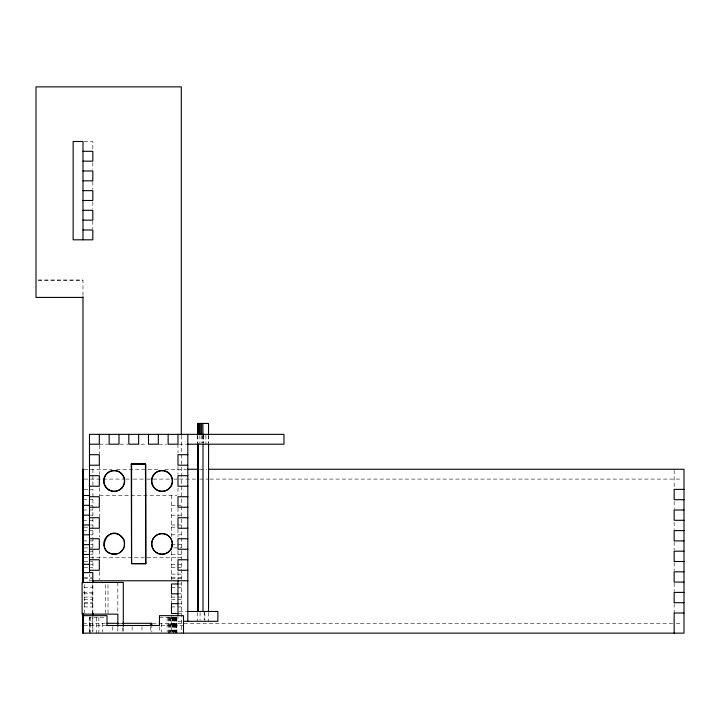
<?xml version="1.0" encoding="UTF-8"?>
<svg xmlns="http://www.w3.org/2000/svg" width="720" height="720" viewBox="0 0 720 720"><rect width="100%" height="100%" fill="white"/><g stroke="black" fill="none" stroke-linecap="round" stroke-linejoin="round"><path stroke-width="0.54" stroke-dasharray="3.6 2.7" d="M89.541 632.016L89.55 617.409L104.967 617.409M84.069 141.489L92.817 141.489L92.817 150.228M38.241 279.972L82.98 279.972L82.98 296.091M38.241 280.404L82.98 280.404M99.315 444.195L108.306 444.195M120.078 444.195L127.728 444.195M140.841 444.195L146.52 444.195M158.877 444.195L166.743 444.195M179.073 444.195L186.723 444.195M84.177 469.26L112.032 469.26M116.532 469.26L159.462 469.26M164.871 469.26L186.417 469.26M199.728 469.26L206.64 469.26M84.177 479.088L124.398 479.088M125.523 479.088L132.273 479.088M133.389 479.088L145.764 479.088M146.88 479.088L172.746 479.088M173.871 479.088L178.362 479.088M179.487 479.088L198.603 479.088M199.728 479.088L208.719 479.088M209.844 479.088L681.813 479.088M84.177 489.393L92.916 489.393L92.916 569.133M99.558 495.486L176.94 495.486M83.088 499.689L92.916 499.689M90.63 505.314L92.817 505.314M171.477 505.314L181.314 505.314L181.314 477.198M83.088 509.994L92.916 509.994M90.63 515.151L92.817 515.151M171.477 515.151L181.314 515.151M83.088 520.299L92.916 520.299M90.63 524.979L92.817 524.979M171.477 524.979L181.314 524.979M84.069 527.193L88.443 527.175M171.477 527.166L176.94 527.166M83.088 530.595L92.916 530.595M90.63 534.816L92.817 534.816M171.477 534.816L181.314 534.816M83.088 540.9L92.916 540.9M90.63 544.653L92.817 544.653M171.477 544.653L181.314 544.653M84.069 547.911L92.817 547.902M173.664 547.929L181.314 547.92M83.088 551.196L92.916 551.196M90.63 554.481L92.817 554.481M171.477 554.481L181.314 554.481M84.069 557.766L181.314 557.766M84.177 561.501L92.916 561.501M90.63 564.318L92.817 564.318M171.477 564.318L181.314 564.318M84.069 567.603L92.817 567.603M171.477 567.603L181.314 567.603M171.477 574.146L181.314 574.146M84.069 577.431L91.719 577.431M171.477 577.431L181.314 577.431M84.069 578.511L92.817 578.52M171.477 578.511L181.314 578.52M91.728 580.77L89.487 580.77L89.487 574.461M179.127 583.983L181.314 583.983M84.069 587.268L92.817 587.268M171.477 587.268L181.314 587.268M83.088 592.407L92.916 592.407M84.069 593.811L92.817 593.811M179.127 593.811L181.314 593.811M84.069 597.096L92.817 597.096M171.477 597.096L181.314 597.096M84.069 599.274L92.817 599.274M171.477 599.274L181.314 599.274M84.177 602.703L92.916 602.703M84.069 603.648L92.817 603.648M179.127 603.648L181.314 603.648M84.069 606.933L92.817 606.933M171.477 606.933L181.314 606.933M179.073 611.469L186.723 611.469M179.127 613.476L181.314 613.485M159.453 617.409L176.94 617.409M181.305 621.297L177.984 621.297L177.984 616.923M82.98 623.313L105.282 623.313M118.404 623.313L122.031 623.313M152.505 623.313L674.163 623.313M676.35 623.313L681.813 623.313M84.078 625.491L105.273 625.491M161.199 625.491L183.492 625.491M674.163 470.349L674.163 489.393M674.163 501.381L674.163 508.968M674.163 522.36L674.163 529.569M674.163 541.926L674.163 550.17M674.163 562.527L674.163 570.771M674.163 583.137L674.163 591.372M674.163 603.738L674.163 613.008M208.53 435.456L208.566 443.106M208.53 612.558L208.557 621.297M208.404 435.456L208.404 443.106M205.911 435.456L205.911 444.195M204.867 612.558L204.867 620.208M204.183 611.469L204.183 620.208M203.364 435.456L203.364 443.106M203.202 435.456L203.202 443.106M202.995 435.456L202.995 443.106M202.869 435.456L202.869 443.106M201.789 435.456L201.789 443.106M200.079 612.558L200.079 620.208M199.899 435.456L199.899 444.195M197.829 435.456L197.829 443.106M197.667 435.456L197.703 443.106M197.703 612.558L197.667 621.297M181.314 435.573L181.314 476.397M181.314 506.412L181.314 633.141M177.984 444.195L177.984 453.15M177.984 466.587L177.984 474.417M177.984 487.854L177.984 494.568M177.984 508.005L177.984 516.96M177.984 529.272L177.984 537.111M177.984 550.539L177.984 558.378M177.984 571.815L177.984 579.645M176.85 617.409L176.94 633.141M176.751 617.409L176.751 633.141M176.607 617.409L176.607 632.016M176.418 617.409L176.418 632.016M176.193 617.409L176.193 633.141M175.923 617.409L175.923 633.141M175.734 617.409L175.734 633.141M175.284 617.409L175.284 632.016M174.915 617.409L174.915 632.016M174.501 617.409L174.501 632.016M174.06 617.409L174.06 632.016M173.592 617.409L173.592 633.141M173.097 617.409L173.097 633.141M172.575 617.409L172.575 632.016M172.035 617.409L172.035 632.016M171.477 495.486L171.477 536.652M171.477 551.205L171.477 579.987M171.477 594.423L171.477 603.648M171.477 615.123L171.468 633.141M170.883 617.409L170.883 633.141M170.28 617.409L170.28 632.016M169.668 617.409L169.668 633.141M169.038 617.409L169.038 633.141M168.408 617.409L168.408 633.141M167.13 617.409L167.13 632.016M161.649 623.313L161.649 632.052M159.453 626.589L159.453 632.052M151.812 624.402L151.812 632.052M150.696 626.589L150.696 632.052M141.975 626.589L141.975 632.052M132.147 626.589L132.147 632.052M123.3 627.633L123.3 632.043M122.31 627.678L122.292 633.141M117.837 582.444L117.837 613.035M117.837 627.552L117.837 632.025M112.482 626.589L112.482 632.052M108 584.631L108 614.133M105.435 584.631L105.435 614.133M102.645 623.313L102.645 632.052M99.315 445.248L99.315 453.654M99.315 465.21L99.315 474.417M99.315 487.647L99.315 495.495M99.315 508.005L99.315 516.96M99.315 529.155L99.315 537.111M99.315 550.476L99.315 558.378M99.315 571.788L99.315 579.645M98.874 617.409L98.874 633.141M96.552 617.409L96.552 633.141M92.817 162.558L92.817 169.299M92.817 181.665L92.817 189.531M92.817 201.888L92.817 208.629M92.817 220.995L92.817 228.861M92.916 469.26L92.916 487.152M92.817 615.123L92.916 632.052M92.79 617.796L92.79 632.052M90.738 617.409L90.729 633.141M89.541 617.409L89.523 633.141M84.672 584.631L84.672 614.133M92.817 613.314L92.817 583.704L92.79 613.395"/><path stroke-width="1.08" d="M197.685 611.469L197.703 444.195L197.703 611.577M197.946 444.195L197.946 611.577M208.53 611.577L208.566 444.195M124.38 546.543L124.38 541.197M123.354 549.036L124.029 547.866M122.67 550.215L119.565 552.825M118.386 553.509C91.512 558.495 108.558 517.347 124.029 539.883M82.98 151.317L92.817 151.317L92.817 161.154L82.98 161.154M82.98 170.982L92.817 170.982L92.817 180.819L82.98 180.819M82.98 190.647L92.817 190.647L92.817 200.484L82.98 200.484M82.98 210.321L92.817 210.321L92.817 220.149L82.98 220.149M82.98 229.986L92.817 229.986L92.817 239.814L73.143 239.814L73.143 141.489L82.98 141.489L82.98 239.814M82.98 297.423L36 297.423L36 86.859L181.314 86.859L181.314 434.862M89.487 444.195L99.315 444.195L99.315 434.358M187.821 444.195L283.968 444.195L283.968 434.358L89.487 434.358L89.487 572.364M89.487 454.698L99.315 454.698L99.315 465.21L89.487 465.21M187.821 454.698L177.984 454.698L177.984 465.21L187.821 465.21M187.362 469.26L198.774 469.26M208.719 469.26L684 469.26L684 633.141L82.953 633.141M89.487 475.713L99.315 475.713L99.315 486.216L89.487 486.216M187.821 475.713L177.984 475.713L177.984 486.216L187.821 486.216M684 489.393L674.163 489.393L674.163 499.689L684 499.689M82.98 495.486L89.532 495.486M89.487 496.719L99.315 496.719L99.315 507.231L89.487 507.231M187.821 496.719L177.984 496.719L177.984 507.231L187.821 507.231M82.98 505.314L89.532 505.314M684 509.994L674.163 509.994L674.163 520.299L684 520.299M82.98 515.151L89.532 515.151M89.487 517.734L99.315 517.734L99.315 528.237L89.487 528.237M187.821 517.734L177.984 517.734L177.984 528.237L187.821 528.237M82.98 524.979L89.532 524.979M684 530.595L674.163 530.595L674.163 540.9L684 540.9M82.98 534.816L89.532 534.816M89.487 538.749L99.315 538.749L99.315 549.252L89.487 549.252M187.821 538.749L177.984 538.749L177.984 549.252L187.821 549.252M82.98 544.653L89.532 544.653M684 551.196L674.163 551.196L674.163 561.501L684 561.501M82.98 554.481L89.532 554.481M89.487 559.755L99.315 559.755L99.315 570.258L89.487 570.258M187.821 559.755L177.984 559.755L177.984 570.258L187.821 570.258M82.98 564.318L89.532 564.318M684 571.806L674.163 571.806L674.163 582.102L684 582.102M82.953 572.616L92.79 572.616L92.79 582.534M187.821 580.77L92.763 580.77L92.817 582.885M178.038 583.983L171.477 583.983L171.477 593.811L178.038 593.811M684 592.407L674.163 592.407L674.163 602.703L684 602.703M178.038 603.648L171.477 603.648L171.477 613.485L178.038 613.485M187.821 611.469L217.863 611.469L217.863 621.297L183.447 621.297M684 613.008L674.163 613.008L674.163 633.141M82.962 615.663L107.001 615.663L107.001 625.491M107.019 623.313L118.404 623.313M122.31 623.313L151.812 623.313L151.812 625.491M106.389 625.491L159.453 625.491L159.453 615.663L183.492 615.663L183.492 633.141M131.256 464.238L145.458 464.238L131.256 464.148L131.553 563.643L145.746 563.706L145.458 464.229L131.256 464.148M208.53 434.358L208.566 423.441L197.667 423.441L197.703 434.358M202.905 423.441L202.995 434.358M202.995 444.195L202.995 611.469M201.618 423.441L201.618 434.358M200.313 423.441L200.313 434.358M199.197 423.441L199.197 434.358M198.351 423.441L198.351 434.358M198.351 444.195L198.351 611.469M197.829 423.441L197.829 434.358M197.829 444.195L197.829 611.469M187.821 434.358L187.821 621.297M177.984 434.358L177.984 444.195L168.147 444.195L168.147 434.358M177.984 580.77L177.984 615.834M171.477 544.653L171.477 549.018M158.319 434.358L158.319 444.195L148.482 444.195L148.482 434.358M150.696 623.313L150.696 625.491M138.654 434.358L138.654 444.195L128.817 444.195L128.817 434.358M123.3 626.526L123.3 582.444L82.107 582.444L82.107 614.133L117.837 614.133L117.837 626.436M118.989 434.358L118.989 444.195L109.152 444.195L109.152 434.358M92.817 613.476L92.817 615.663M92.79 613.395L92.79 615.591M83.088 469.26L83.088 582.102M83.088 614.034L83.088 633.141M82.98 296.802L82.98 582.894M82.953 613.395L82.98 633.141M172.575 481.878A10.386 10.386 0 0 1 156.771 489.816A10.386 10.386 0 0 1 156.771 472.131A10.386 10.386 0 0 1 172.575 480.069M123.327 486.072A10.377 10.377 0 0 1 105.507 486.495A10.377 10.377 0 0 1 113.589 470.61A10.377 10.377 0 0 1 123.732 485.271M145.8 563.661L131.598 563.616L131.598 464.175L145.8 464.238L145.8 563.661M107.055 551.421A10.377 10.377 0 0 0 124.281 546.273A10.377 10.377 0 0 0 111.222 533.925A10.377 10.377 0 0 0 107.055 551.421M155.538 552.033A10.377 10.377 0 0 0 172.287 545.499A10.377 10.377 0 0 0 158.256 534.258A10.377 10.377 0 0 0 155.538 552.033M154.593 488.376A10.377 10.377 0 0 0 171.909 483.552A10.377 10.377 0 0 0 159.066 470.97A10.377 10.377 0 0 0 154.593 488.376M108.828 489.924A10.377 10.377 0 0 0 124.452 481.023A10.377 10.377 0 0 0 108.936 471.942A10.377 10.377 0 0 0 108.828 489.924M156.906 552.798A10.26 10.26 0 0 0 172.296 543.906A10.26 10.26 0 0 0 156.906 535.023A10.26 10.26 0 0 0 156.906 552.798"/></g></svg>
